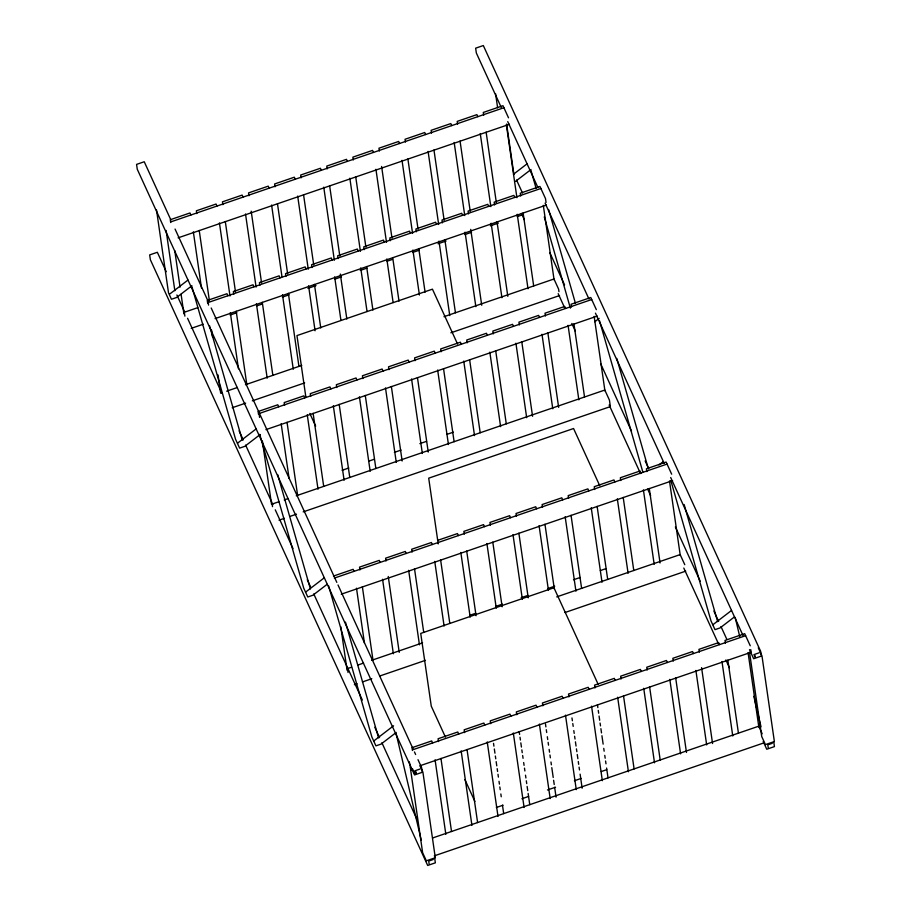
<?xml version="1.0" encoding="UTF-8"?>
<svg xmlns="http://www.w3.org/2000/svg" width="911" height="911" viewBox="0 0 911 911"><rect width="100%" height="100%" fill="white"/><g stroke="black" fill="none" stroke-linecap="round" stroke-linejoin="round"><path stroke-width="1.37" d="M169.924 293.889L187.962 280.064M191.925 285.735L176.575 297.498L171.45 299.252L168.512 292.83L156.521 209.974M513.519 174.229L527.048 163.855M515.649 181.289L530.999 169.526M237.52 443.201L256.15 428.91M260.079 434.604L244.729 446.367L239.616 448.121L235.573 439.307L191.97 286.851M594.769 321.754L599.153 318.394M305.675 592.059L324.316 577.779M327.14 584.315L312.883 595.236L307.77 596.99L303.727 588.164L259.737 434.353M659.006 464.929L663.39 461.57M373.829 740.928L393.563 725.805M396.251 732.444L381.037 744.105L375.924 745.858L371.882 737.033L328.666 585.944M712.903 624.718L731.544 610.438M734.243 617.066L720.123 627.895L714.998 629.649L710.967 620.824L670.86 480.621M171.222 221.737L503.897 107.726M178.112 237.839L509.454 124.283M540.872 188.486L208.198 302.498L208.562 305.083M197.733 307.656L184.318 312.257L184.876 316.128M215.087 318.599L546.429 205.043M191.219 328.359L203.29 324.214M230.119 315.024L236.826 312.724M256.948 305.823L262.311 303.989M282.433 297.088L289.14 294.788M307.929 288.354L315.969 285.599M334.758 279.165L341.466 276.864M360.244 270.43L366.951 268.13M387.073 261.229L392.436 259.396M412.558 252.495L419.265 250.195M438.043 243.761L446.094 241.005M464.872 234.571L471.579 232.271M490.357 225.837L498.408 223.07M517.186 216.636L522.561 214.802M226.657 391.172L237.395 387.494M245.435 384.738L301.78 365.425M443.976 316.698L553.979 278.994L558.591 289.094L558.967 291.679M232.214 407.729L245.628 403.14M252.336 400.84L304.65 382.905M450.877 332.8L559.536 295.563M591.717 299.525L259.031 413.548L259.589 417.42M265.932 429.639L597.274 316.083M342.069 470.304L348.776 468.003M368.898 461.103L374.262 459.269M394.383 452.368L401.091 450.068M419.869 443.634L426.576 441.334M446.697 434.445L453.405 432.144M278.846 501.756L272.138 504.056L272.503 506.641M284.209 499.923L288.229 498.545M296.28 495.778L604.813 390.045L609.436 400.134L610.37 406.602L303.181 511.88M279.028 520.158L284.403 518.325M289.766 516.48L296.474 514.18M333.449 576.071L353.126 569.329L354.049 571.345M437.781 540.314L457.459 533.573L458.381 535.588M334.371 578.086L667.046 464.075M341.272 594.188L672.603 480.632M470.201 615.164L475.565 613.331M495.686 606.43L502.394 604.141M521.172 597.696L527.879 595.407M548.001 588.506L554.708 586.206M573.486 579.772L580.193 577.472M600.315 570.582L605.678 568.737M351.498 667.228L347.467 668.606L348.036 672.489M358.205 664.928L363.569 663.094M371.62 660.327L422.59 642.859M556.735 596.887L680.153 554.594L684.776 564.683M354.368 684.708L357.055 683.785M362.419 681.952L371.802 678.729M379.853 675.973L425.46 660.338M564.979 612.522L685.71 571.151M412.945 749.707L745.619 635.684M419.834 765.809L751.176 652.253L750.801 649.668M420.096 769.009L415.621 770.547L416.031 773.382L414.847 770.786M759.182 652.8L754.695 654.337L755.105 657.173L753.921 654.576M496.347 807.499L503.077 805.199M521.912 798.742L528.642 796.43M547.477 789.974L555.551 787.206M574.397 780.75L581.116 778.449M601.306 771.537L606.692 769.693M432.748 837.926L758.715 726.204L762.188 733.776M434.285 855.862L764.283 742.761M433.203 859.528L428.728 861.066L429.127 863.89M772.277 743.319L767.802 744.856L768.212 747.68M758.271 647.801L761.972 655.874L774.373 741.543L765.411 744.617L761.721 736.532L749.525 652.276M508.52 117.815L502.974 105.699L483.285 112.452L483.695 115.264M596.329 309.626L590.783 297.51L571.106 304.251L571.504 307.064M671.669 474.175L666.123 462.059L646.434 468.801L646.844 471.613M750.243 645.785L744.697 633.669L725.008 640.422L725.418 643.223M501.232 107.384L476.351 53.032L475.644 48.181L483.32 45.55L760.628 651.251L761.334 656.091L753.659 658.721L749.502 649.668M507.746 121.618L537.968 187.632M545.085 203.164L588.927 298.933M595.452 313.168L664.187 463.3M670.701 477.535L742.989 635.434M516.571 180.071L522.493 193.007M549.754 252.541L564.569 284.904M600.713 363.853L631.517 431.154M645.147 460.92L648.7 468.675M675.37 526.922L700.252 581.275M713.882 611.042L718.631 621.393M721 626.574L726.921 639.522M477.82 116.665L476.886 114.638L457.208 121.391L457.607 124.203M514.795 197.425L513.861 195.398L494.183 202.151L494.582 204.964M565.629 308.465L564.706 306.449L545.017 313.19L545.427 316.003M640.968 473.014L640.046 470.998L620.357 477.74L620.767 480.552M719.542 644.624L718.608 642.608L698.931 649.361L699.329 652.162M521.445 213.436L524.406 219.904M558.181 293.672L564.695 307.907M571.812 323.439L575.365 331.205M609.14 404.974L640.547 473.572M647.653 489.105L650.613 495.573M683.797 568.054L718.756 644.407M725.873 659.94L729.426 667.706M763.202 741.474L766.755 749.241L774.43 746.61L773.735 741.759M451.731 125.604L450.808 123.577L431.119 130.33L431.529 133.143M488.706 206.364L487.784 204.337L468.095 211.09L468.505 213.903M539.551 317.404L538.617 315.388L518.94 322.13L519.338 324.942M614.879 481.953L613.957 479.938L594.268 486.679L594.678 489.492M693.453 653.563L692.531 651.547L672.842 658.3L673.252 661.101M599.711 485.631L573.566 428.523L428.705 478.173L438.214 543.913M425.653 134.543L424.72 132.516L405.042 139.269L405.452 142.082M462.629 215.303L461.695 213.276L442.017 220.029L442.416 222.842M513.462 326.343L512.54 324.327L492.851 331.069L493.261 333.881M588.802 490.892L587.88 488.877L568.191 495.618L568.601 498.431M667.376 662.502L666.442 660.486L646.764 667.239L647.163 670.04M399.565 143.482L398.642 141.456L378.953 148.208L379.363 151.021M436.54 224.243L435.617 222.216L415.928 228.968L416.338 231.781M487.385 335.282L486.451 333.267L466.774 340.008L467.184 342.821M562.713 499.832L561.791 497.816L542.102 504.557L542.512 507.37M641.287 671.441L640.365 669.426L620.676 676.178L621.086 678.98M373.487 152.422L372.553 150.395L352.876 157.147L353.286 159.96M410.462 233.182L409.529 231.155L389.851 237.908L390.25 240.72M461.296 344.221L460.374 342.206L440.685 348.947L441.095 351.76M536.636 508.771L535.714 506.755L516.025 513.497L516.435 516.309M615.21 680.38L614.276 678.365L594.598 685.118L594.997 687.919M457.561 344.039L432.44 289.163L296.963 335.59L305.868 397.139M598.174 684.343L553.956 587.766L420.734 633.418L431.267 706.162L445.411 737.067M347.398 161.361L346.476 159.334L326.787 166.087L327.197 168.899M384.374 242.121L383.451 240.094L363.762 246.847L364.172 249.66M435.219 353.161L434.285 351.145L414.607 357.886L415.017 360.699M510.547 517.71L509.625 515.694L489.936 522.436L490.346 525.248M589.121 689.32L588.199 687.304L568.51 694.057L568.919 696.858M321.321 170.3L320.399 168.273L300.71 175.026L301.12 177.839M358.296 251.06L357.363 249.033L337.685 255.786L338.095 258.599M409.13 362.1L408.208 360.084L388.519 366.826L388.929 369.638M484.47 526.649L483.547 524.634L463.858 531.375L464.268 534.188M563.044 698.259L562.11 696.243L542.432 702.996L542.831 705.797M295.232 179.239L294.31 177.212L274.621 183.965L275.031 186.778M332.208 259.999L331.285 257.972L311.596 264.725L312.006 267.538M383.053 371.039L382.13 369.023L362.441 375.765L362.851 378.577M536.955 707.198L536.032 705.182L516.343 711.924L516.753 714.736M269.155 188.178L268.233 186.151L248.544 192.904L248.954 195.717M306.13 268.939L305.196 266.912L285.519 273.664L285.929 276.477M356.964 379.978L356.042 377.963L336.353 384.704L336.763 387.517M432.304 544.527L431.381 542.512L411.692 549.253L412.102 552.066M510.877 716.137L509.944 714.122L490.266 720.863L490.676 723.676M243.066 197.118L242.144 195.091L222.455 201.843L222.865 204.656M280.041 277.878L279.119 275.851L259.43 282.604L259.84 285.416M330.887 388.917L329.964 386.902L310.275 393.643L310.685 396.456M406.215 553.467L405.293 551.451L385.615 558.192L386.013 561.005M484.789 725.076L483.866 723.061L464.177 729.802L464.587 732.615M216.989 206.057L216.066 204.03L196.377 210.783L196.787 213.595M253.964 286.817L253.042 284.79L233.353 291.543L233.763 294.355M304.798 397.856L303.875 395.841L284.186 402.582L284.596 405.395M380.138 562.406L379.215 560.39L359.526 567.132L359.936 569.944M458.711 734.015L457.777 732L438.1 738.741L438.51 741.554M309.831 413.435L315.673 426.189M464.872 779.554L474.893 801.452M190.9 214.996L189.978 212.969L170.289 219.722L170.699 222.535M227.875 295.756L226.953 293.729L207.264 300.482L207.674 303.295M278.72 406.796L277.798 404.78L258.109 411.521L258.519 414.334M432.623 742.955L431.7 740.939L412.011 747.68L412.421 750.493M170.904 219.995L144.245 161.759L136.57 164.39L137.265 169.241L414.573 774.931L422.26 772.3L421.554 767.461L418.001 759.694M175.06 229.06L208.243 301.53M211.204 308.009L336.819 582.38M338.004 584.964L413.252 749.332M414.448 751.928L415.632 754.513M420.256 766.322L422.898 772.084L435.299 857.752L426.337 860.815L422.636 852.742L410.246 767.073M412.535 768.861L414.756 773.701M166.235 271.683L157.341 252.279L149.666 254.909L150.372 259.749L427.68 865.45L435.356 862.819L434.649 857.968M176.893 294.982L184.603 311.813M187.564 318.281L221.931 393.347M239.115 430.88L243.26 439.933M245.628 445.115L272.89 504.648M275.259 509.818L293.035 548.65M307.258 579.715L310.81 587.481M313.771 593.949L362.362 700.069M374.808 727.251L379.545 737.603M381.914 742.784L416.874 819.148M684.15 504.546L717.64 621.609M616.781 358.399L648.313 468.653M599.586 320.866L642.802 471.955M548.616 209.53L575.479 303.454M531.045 170.642L536.101 188.338M544.277 216.92L570.366 308.123M345.463 622.122L378.555 737.819M277.696 474.608L310.4 588.95M209.541 325.739L242.246 440.081M735.211 617.419L739.789 636.812M753.841 696.368L761.038 726.841M409.267 761.801L411.203 770.046M396.137 733.628L421.303 840.284M748.056 652.561L758.84 727.046M727.855 660.099L738.434 733.184M721.979 661.5L732.763 735.986M701.572 667.626L712.561 743.524M669.494 480.94L680.266 555.437M695.89 670.439L706.674 744.925M649.281 488.478L660.065 562.975M675.689 677.978L686.473 752.463M643.405 489.879L654.189 564.376M669.813 679.367L680.597 753.864M623.204 497.417L633.783 570.502M649.611 686.905L660.19 760.002M594.154 316.39L604.938 390.887M617.328 498.818L628.1 573.315M643.724 688.306L654.508 762.803M573.953 323.929L584.532 397.014M597.126 506.357L607.694 579.442M623.523 695.845L634.102 768.941M568.065 325.329L578.849 399.827M591.239 507.757L602.023 582.254M546.053 202.458L545.495 198.575L539.95 186.459L520.261 193.212L520.671 196.024M617.647 697.245L628.431 771.742M543.309 205.351L554.093 279.836M547.864 332.868L558.648 407.365M571.038 515.296L581.617 588.381M597.445 704.784L597.855 707.596M598.254 710.409L598.664 713.222M599.074 716.035L599.677 720.248M600.087 723.061L600.497 725.873M600.907 728.686L601.511 732.899M601.92 735.712L603.139 744.139M603.754 748.364L604.152 751.176M604.767 755.39L605.177 758.203M605.576 761.015L605.986 763.817M606.601 768.041L608.024 777.88M541.988 334.269L552.772 408.766M523.108 212.889L533.687 285.974M565.162 516.696L575.934 591.193M591.558 706.184L602.342 780.681M506.618 124.067L513.918 174.525M506.334 124.591L516.913 197.676M517.232 214.29L528.016 288.776M495.595 93.765L497.622 107.805M521.787 341.807L532.571 416.304M544.96 524.235L554.309 588.893M571.971 717.948L572.381 720.76M572.78 723.562L573.19 726.374M573.805 730.599L574.203 733.401M574.613 736.213L575.023 739.026M575.433 741.839L576.037 746.052M576.447 748.865L576.857 751.677M577.255 754.49L577.87 758.704M578.28 761.516L578.679 764.329M579.089 767.142L579.498 769.943M580.113 774.168L582.14 788.22M486.132 132.129L496.313 202.401M515.911 343.208L526.683 417.705M497.03 221.828L507.814 296.314M539.073 525.636L548.433 590.294M565.48 715.124L576.264 789.621M480.256 133.53L490.835 206.615M491.143 223.229L501.927 297.715M495.698 350.746L506.277 423.831M518.871 533.174L528.232 597.832M545.484 724.074L545.883 726.887M546.293 729.7L546.702 732.501M547.317 736.726L547.716 739.538M548.126 742.34L548.536 745.152M549.139 749.377L549.549 752.179M549.959 754.991L550.358 757.804M550.973 762.017L551.383 764.83M551.793 767.643L553.216 777.482M553.615 780.294L554.23 784.508M554.64 787.32L556.063 797.159M460.055 141.068L470.224 211.341M489.822 352.147L500.606 426.644M470.736 229.356L481.725 305.253M512.995 534.575L522.345 599.233M539.392 724.063L550.176 798.56M454.168 142.469L464.747 215.554M465.065 232.168L475.849 306.654M469.62 359.686L480.199 432.771M492.794 542.113L502.143 606.772M519.19 731.601L519.6 734.414M520.01 737.227L520.42 740.039M520.819 742.852L521.434 747.066M521.844 749.878L522.242 752.691M522.652 755.504L523.062 758.316M523.666 762.53L524.076 765.342M524.485 768.155L524.895 770.957M525.499 775.181L525.909 777.983M526.319 780.795L526.717 783.608M527.127 786.421L527.742 790.634M528.141 793.447L529.769 804.698M433.966 150.008L444.147 220.28M463.745 361.086L474.517 435.583M444.864 239.707L455.443 312.792M486.907 543.514L496.267 608.172M513.314 733.002L524.098 807.499M428.09 151.408L438.669 224.493M438.977 241.108L449.761 315.593M443.532 368.625L454.111 441.71M466.705 551.053L476.066 615.711M493.523 743.353L493.921 746.166M494.331 748.979L494.946 753.192M495.345 756.005L495.755 758.817M496.165 761.63L496.768 765.844M497.178 768.656L497.588 771.469M497.998 774.282L498.397 777.094M499.012 781.308L499.422 784.12M499.82 786.922L500.23 789.735M500.845 793.959L501.244 796.761M502.473 805.199L503.692 813.637M407.889 158.947L418.058 229.219M437.656 370.025L448.44 444.522M418.775 248.646L425.084 292.215M460.829 552.453L470.178 617.111M487.237 741.941L498.01 816.438M402.013 160.347L412.581 233.432M412.899 250.047L419.413 295.016M417.454 377.564L428.238 452.061M440.628 559.992L449.783 623.238M467.024 749.48L477.603 822.576M381.607 166.474L391.981 238.158M411.578 378.965L422.351 453.462M392.698 257.585L399.007 301.154M434.741 561.392L444.101 626.051M461.148 750.88L471.932 825.377M375.924 169.287L386.503 242.372M386.811 258.986L393.119 302.554M391.366 386.503L402.15 461M414.539 568.931L423.695 632.177M440.947 758.419L451.526 831.515M355.723 176.825L365.892 247.097M385.49 387.904L396.274 462.401M366.609 266.524L372.918 310.093M408.663 570.332L419.447 644.829M435.071 759.82L445.843 834.317M349.847 178.226L360.414 251.311M360.733 267.925L367.042 311.494M365.288 395.442L375.867 468.527M388.257 576.469L399.234 652.367M329.634 185.764L339.814 256.037M359.412 396.843L370.185 471.34M340.327 274.052L346.84 319.032M382.574 579.271L393.358 653.768M323.758 187.165L334.337 260.25M334.656 276.864L340.953 320.433M339.199 404.382L349.778 477.466M362.373 586.809L372.952 659.894M303.557 194.703L313.726 264.976M333.324 405.782L344.107 480.279M314.443 284.403L320.752 327.971M356.497 588.21L364.423 643.029M297.681 196.104L308.26 269.189M308.567 285.803L315.081 330.773M313.122 413.321L323.701 486.406M340.771 626.666L347.068 670.245M277.468 203.643L287.648 273.915M307.246 414.721L318.019 489.218M288.366 293.342L298.945 366.427M271.592 205.043L281.966 276.728M282.49 294.743L293.262 369.228M287.033 422.26L297.612 495.345M251.185 211.17L261.559 282.854M281.157 423.661L289.094 478.48M262.277 302.281L272.856 375.366M245.514 213.983L256.093 287.067M256.401 303.682L267.185 378.167M262.379 441.038L271.535 504.284M225.302 221.521L235.482 291.793M236.2 311.22L246.779 384.305M219.426 222.922L230.005 296.007M230.324 312.621L238.454 368.841M199.224 230.46L209.393 300.732M211.546 329.998L212.559 337.024M218.048 374.968L220.69 393.245M193.348 231.861L201.479 288.081M174.764 250.639L180.059 287.181M181.073 294.207L183.92 313.885M166.121 230.472L174.844 290.734"/></g></svg>
